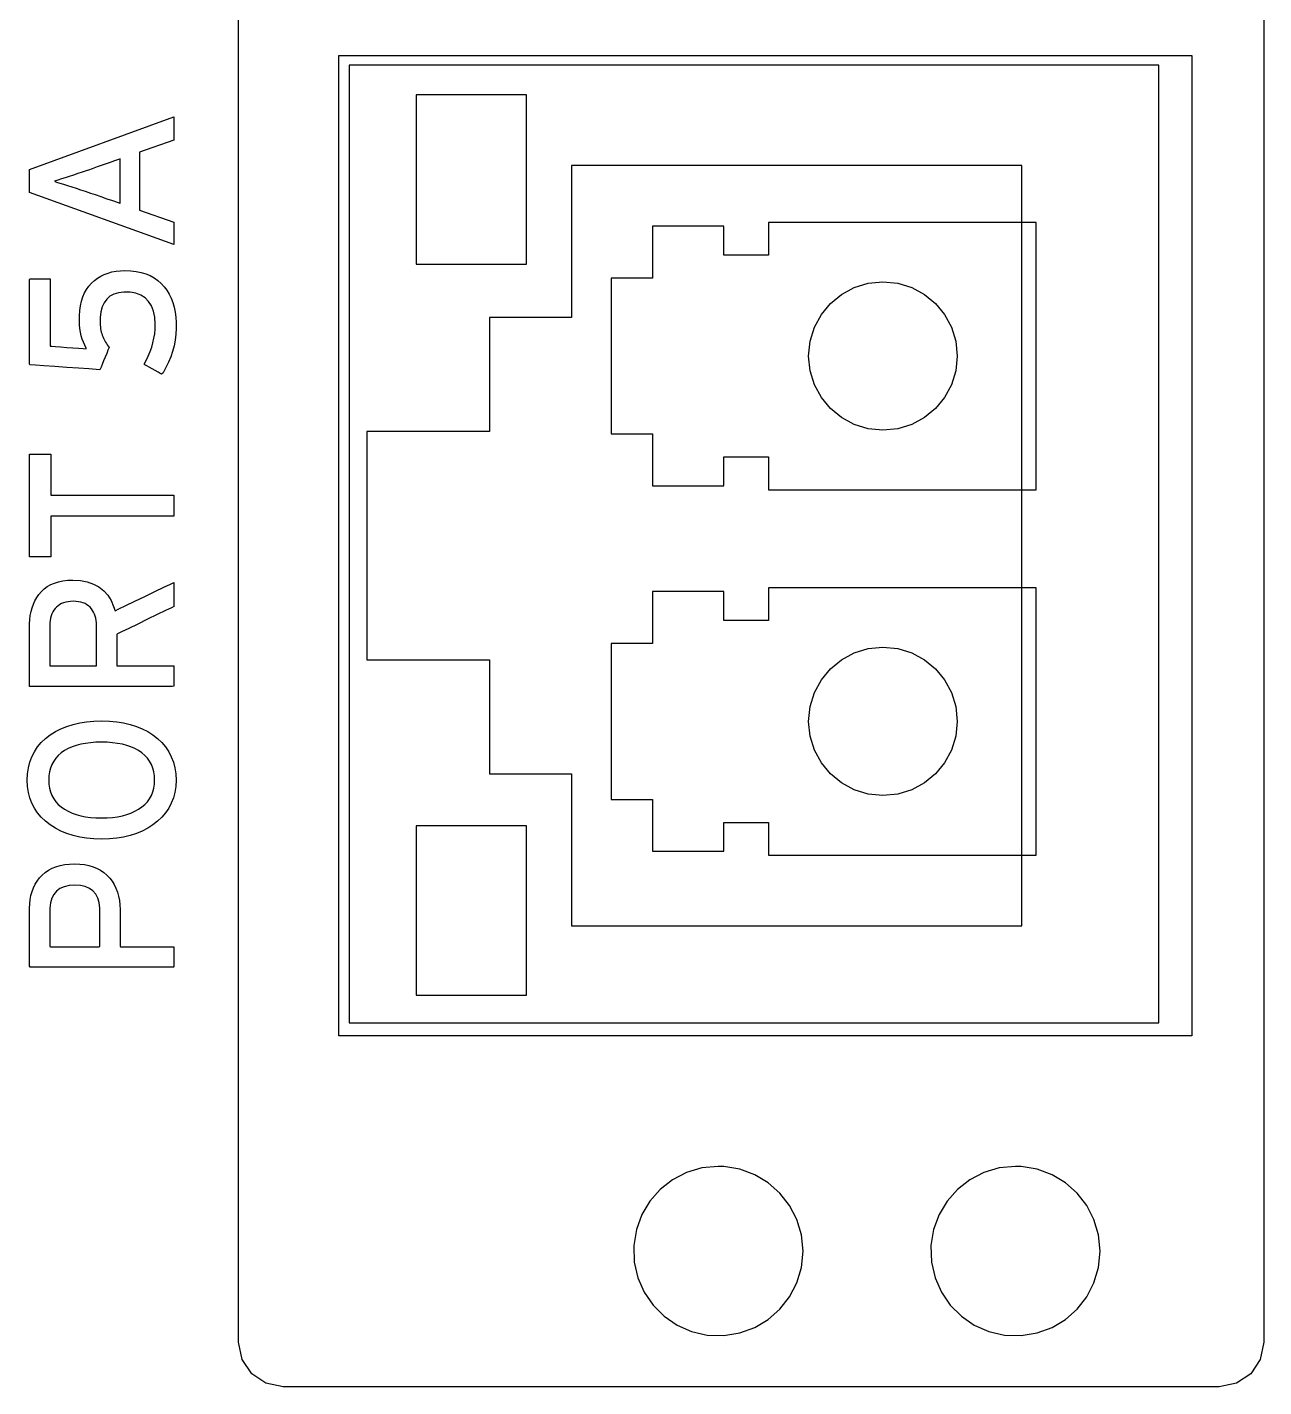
# Model space of a CAD drawing. Extents: x 1 to 47.7, y 0.2 to 33.3.
# Drawn here: x 33.382 to 34.215, y 14.867 to 15.782 of the extents above; entities that cross this region are included whole.
import ezdxf

# ---------------------------------------------------------------- set-up
doc = ezdxf.new("R2010")
doc.units = 0
doc.header["$MEASUREMENT"] = 0
for name, color, linetype in [('2_1__NONE__X', 7, 'CONTINUOUS'), ('2_2__PORTS_5A___5B_WPTP__2', 7, 'CONTINUOUS'), ('2_3__PORTS_5A___5B_WPTP__2', 7, 'CONTINUOUS'), ('2_4__PORTS_5A___5B_WPTP__1', 7, 'CONTINUOUS'), ('4_0_____DWG', 7, 'CONTINUOUS')]:
    doc.layers.add(name, color=color, linetype=linetype)

msp = doc.modelspace()

# ---------------------------------------------------------------- linework, layer by layer
at = {"layer": '2_1__NONE__X'}
msp.add_lwpolyline([(34.21459, 15.87516), (34.21459, 15.72723), (34.21459, 15.58717), (34.21459, 15.45629), (34.21459, 15.3947), (34.21459, 15.33589), (34.21459, 15.28004), (34.21459, 15.2273), (34.21459, 15.17784), (34.21459, 15.13181), (34.21459, 15.0894), (34.21459, 15.05075), (34.21459, 15.01603), (34.21459, 14.98542), (34.21459, 14.95906), (34.21459, 14.93713), (34.21459, 14.91978), (34.21459, 14.90719), (34.21459, 14.89952), (34.21459, 14.89692), (34.21224, 14.88524), (34.20581, 14.87571), (34.19627, 14.86928), (34.18459, 14.86692), (34.18278, 14.86692), (34.17752, 14.86692), (34.16902, 14.86692), (34.15752, 14.86692), (34.12645, 14.86692), (34.08616, 14.86692), (34.03848, 14.86692), (33.98527, 14.86692), (33.86961, 14.86692), (33.75395, 14.86692), (33.70074, 14.86692), (33.65306, 14.86692), (33.61276, 14.86692), (33.5817, 14.86692), (33.5702, 14.86692), (33.5617, 14.86692), (33.55643, 14.86692), (33.55463, 14.86692), (33.54295, 14.86928), (33.53341, 14.87571), (33.52698, 14.88524), (33.52462, 14.89692), (33.52462, 14.89952), (33.52462, 14.90719), (33.52462, 14.91978), (33.52462, 14.93713), (33.52462, 14.95906), (33.52462, 14.98542), (33.52462, 15.01603), (33.52462, 15.05075), (33.52462, 15.0894), (33.52462, 15.13181), (33.52462, 15.17784), (33.52462, 15.2273), (33.52462, 15.28004), (33.52462, 15.33589), (33.52462, 15.3947), (33.52462, 15.45629), (33.52462, 15.58717), (33.52462, 15.72723), (33.52462, 15.87516)], dxfattribs=at)
at = {"layer": '2_2__PORTS_5A___5B_WPTP__2'}
for points in [[(33.59209, 15.76335), (34.16623, 15.76335), (34.16623, 15.1033), (33.59209, 15.1033), (33.59209, 15.76335)], [(33.64409, 15.62286), (33.71844, 15.62286), (33.71844, 15.73685), (33.64409, 15.73685), (33.64409, 15.62286)], [(33.74869, 15.58684), (33.69357, 15.58684), (33.69357, 15.51004), (33.61094, 15.51004), (33.61094, 15.3565), (33.69357, 15.3565), (33.69357, 15.27974), (33.74869, 15.27974), (33.74869, 15.17739), (34.05183, 15.17739), (34.05183, 15.68919), (33.74869, 15.68919), (33.74869, 15.58684)], [(33.64409, 15.13062), (33.71844, 15.13062), (33.71844, 15.24461), (33.64409, 15.24461), (33.64409, 15.13062)]]:
    msp.add_lwpolyline(points, dxfattribs=at)
for points in [[(33.84746, 15.01532), (33.83641, 15.01425), (33.82609, 15.01118), (33.81668, 15.00631), (33.8084, 14.99984), (33.80144, 14.99197), (33.79601, 14.98292), (33.79232, 14.97288), (33.79056, 14.96205), (33.79092, 14.95087), (33.79335, 14.94029), (33.79764, 14.93056), (33.8036, 14.92188), (33.81102, 14.91446), (33.8197, 14.9085), (33.82944, 14.90421), (33.84003, 14.90178), (33.85121, 14.90143), (33.86203, 14.90318), (33.87207, 14.90688), (33.88112, 14.9123), (33.88898, 14.91926), (33.89545, 14.92754), (33.90032, 14.93694), (33.9034, 14.94726), (33.90447, 14.9583), (33.9034, 14.96934), (33.90032, 14.97967), (33.89545, 14.98908), (33.88898, 14.99736), (33.88112, 15.00432), (33.87207, 15.00974), (33.86203, 15.01344), (33.85121, 15.0152), (33.84746, 15.01532), (33.84746, 15.01532), (33.84746, 15.01532), (33.84746, 15.01532), (33.84746, 15.01532), (33.84746, 15.01532), (33.84746, 15.01532), (33.84746, 15.01532), (33.84746, 15.01532), (33.84746, 15.01532), (33.84746, 15.01532), (33.84746, 15.01532), (33.84746, 15.01532), (33.84746, 15.01532), (33.84746, 15.01532), (33.84746, 15.01532)], [(34.04745, 15.01532), (34.03641, 15.01425), (34.02609, 15.01118), (34.01669, 15.00631), (34.00841, 14.99984), (34.00146, 14.99197), (33.99603, 14.98292), (33.99234, 14.97288), (33.99058, 14.96205), (33.99094, 14.95087), (33.99336, 14.94029), (33.99766, 14.93056), (34.00362, 14.92188), (34.01103, 14.91446), (34.01971, 14.9085), (34.02944, 14.90421), (34.04002, 14.90178), (34.0512, 14.90143), (34.06203, 14.90318), (34.07207, 14.90688), (34.08112, 14.9123), (34.08898, 14.91926), (34.09544, 14.92754), (34.10031, 14.93694), (34.10338, 14.94726), (34.10444, 14.9583), (34.10338, 14.96934), (34.10031, 14.97967), (34.09544, 14.98908), (34.08898, 14.99736), (34.08112, 15.00432), (34.07207, 15.00974), (34.06203, 15.01344), (34.0512, 15.0152), (34.04745, 15.01532), (34.04745, 15.01532), (34.04745, 15.01532), (34.04745, 15.01532), (34.04745, 15.01532), (34.04745, 15.01532), (34.04745, 15.01532), (34.04745, 15.01532), (34.04745, 15.01532), (34.04745, 15.01532), (34.04745, 15.01532), (34.04745, 15.01532), (34.04745, 15.01532), (34.04745, 15.01532), (34.04745, 15.01532), (34.04745, 15.01532)]]:
    msp.add_lwpolyline(points, close=True, dxfattribs=at)
at = {"layer": '2_3__PORTS_5A___5B_WPTP__2'}
for points in [[(33.59906, 15.75677), (33.59906, 15.11202), (34.14385, 15.11202), (34.14385, 15.75677), (33.59906, 15.75677)], [(33.88126, 15.62898), (33.85126, 15.62898), (33.85126, 15.64848), (33.80327, 15.64848), (33.80327, 15.61349), (33.77525, 15.61349), (33.77525, 15.50848), (33.80327, 15.50848), (33.80327, 15.47349), (33.85126, 15.47349), (33.85126, 15.49299), (33.88126, 15.49299), (33.88126, 15.47096), (34.06129, 15.47096), (34.06129, 15.65098), (33.88126, 15.65098), (33.88126, 15.62898)], [(33.88126, 15.38299), (33.85126, 15.38299), (33.85126, 15.40247), (33.80327, 15.40247), (33.80327, 15.36748), (33.77525, 15.36748), (33.77525, 15.26247), (33.80327, 15.26247), (33.80327, 15.22747), (33.85126, 15.22747), (33.85126, 15.24698), (33.88126, 15.24698), (33.88126, 15.22498), (34.06129, 15.22498), (34.06129, 15.40499), (33.88126, 15.40499), (33.88126, 15.38299)]]:
    msp.add_lwpolyline(points, dxfattribs=at)
for points in [[(34.00828, 15.56097), (34.00726, 15.55089), (34.00435, 15.54151), (33.99974, 15.53302), (33.99363, 15.52562), (33.98623, 15.51951), (33.97774, 15.5149), (33.96835, 15.51199), (33.95829, 15.51098), (33.94821, 15.51199), (33.93882, 15.5149), (33.93032, 15.51951), (33.92292, 15.52562), (33.91681, 15.53302), (33.9122, 15.54151), (33.90928, 15.55089), (33.90826, 15.56097), (33.90928, 15.57105), (33.9122, 15.58044), (33.91681, 15.58893), (33.92292, 15.59634), (33.93032, 15.60245), (33.93882, 15.60706), (33.94821, 15.60998), (33.95829, 15.61099), (33.96835, 15.60998), (33.97774, 15.60706), (33.98623, 15.60245), (33.99363, 15.59634), (33.99974, 15.58893), (34.00435, 15.58044), (34.00726, 15.57105)], [(34.00828, 15.31499), (34.00726, 15.30491), (34.00435, 15.29552), (33.99974, 15.28703), (33.99363, 15.27963), (33.98623, 15.27353), (33.97774, 15.26892), (33.96835, 15.26601), (33.95829, 15.26499), (33.94821, 15.26601), (33.93882, 15.26892), (33.93032, 15.27353), (33.92292, 15.27963), (33.91681, 15.28703), (33.9122, 15.29552), (33.90928, 15.30491), (33.90826, 15.31499), (33.90928, 15.32506), (33.9122, 15.33445), (33.91681, 15.34294), (33.92292, 15.35034), (33.93032, 15.35644), (33.93882, 15.36105), (33.94821, 15.36396), (33.95829, 15.36498), (33.96835, 15.36396), (33.97774, 15.36105), (33.98623, 15.35644), (33.99363, 15.35034), (33.99974, 15.34294), (34.00435, 15.33445), (34.00726, 15.32506)], [(33.84746, 15.01532), (33.83641, 15.01425), (33.82609, 15.01118), (33.81668, 15.0063), (33.8084, 14.99984), (33.80144, 14.99197), (33.79601, 14.98292), (33.79232, 14.97288), (33.79056, 14.96205), (33.79092, 14.95087), (33.79335, 14.94029), (33.79764, 14.93055), (33.8036, 14.92188), (33.81102, 14.91446), (33.8197, 14.9085), (33.82944, 14.90421), (33.84003, 14.90178), (33.85121, 14.90142), (33.86203, 14.90318), (33.87207, 14.90688), (33.88112, 14.9123), (33.88898, 14.91926), (33.89545, 14.92754), (33.90032, 14.93694), (33.9034, 14.94726), (33.90447, 14.9583), (33.9034, 14.96934), (33.90032, 14.97967), (33.89545, 14.98908), (33.88898, 14.99736), (33.88112, 15.00432), (33.87207, 15.00974), (33.86203, 15.01344), (33.85121, 15.0152), (33.84746, 15.01532), (33.84746, 15.01532), (33.84746, 15.01532), (33.84746, 15.01532), (33.84746, 15.01532), (33.84746, 15.01532), (33.84746, 15.01532), (33.84746, 15.01532), (33.84746, 15.01532), (33.84746, 15.01532), (33.84746, 15.01532), (33.84746, 15.01532), (33.84746, 15.01532), (33.84746, 15.01532), (33.84746, 15.01532), (33.84746, 15.01532)], [(34.04745, 15.01532), (34.03641, 15.01425), (34.02609, 15.01118), (34.01669, 15.0063), (34.00841, 14.99984), (34.00146, 14.99197), (33.99603, 14.98292), (33.99234, 14.97288), (33.99058, 14.96205), (33.99094, 14.95087), (33.99336, 14.94029), (33.99766, 14.93055), (34.00362, 14.92188), (34.01103, 14.91446), (34.01971, 14.9085), (34.02944, 14.90421), (34.04002, 14.90178), (34.0512, 14.90142), (34.06203, 14.90318), (34.07207, 14.90688), (34.08112, 14.9123), (34.08898, 14.91926), (34.09544, 14.92754), (34.10031, 14.93694), (34.10338, 14.94726), (34.10444, 14.9583), (34.10338, 14.96934), (34.10031, 14.97967), (34.09544, 14.98908), (34.08898, 14.99736), (34.08112, 15.00432), (34.07207, 15.00974), (34.06203, 15.01344), (34.0512, 15.0152), (34.04745, 15.01532), (34.04745, 15.01532), (34.04745, 15.01532), (34.04745, 15.01532), (34.04745, 15.01532), (34.04745, 15.01532), (34.04745, 15.01532), (34.04745, 15.01532), (34.04745, 15.01532), (34.04745, 15.01532), (34.04745, 15.01532), (34.04745, 15.01532), (34.04745, 15.01532), (34.04745, 15.01532), (34.04745, 15.01532), (34.04745, 15.01532)]]:
    msp.add_lwpolyline(points, close=True, dxfattribs=at)
at = {"layer": '2_4__PORTS_5A___5B_WPTP__1'}
for points in [[(33.59906, 15.75677), (33.59906, 15.11202), (34.14385, 15.11202), (34.14385, 15.75677), (33.59906, 15.75677)], [(33.88126, 15.62898), (33.85126, 15.62898), (33.85126, 15.64848), (33.80327, 15.64848), (33.80327, 15.61349), (33.77525, 15.61349), (33.77525, 15.50848), (33.80327, 15.50848), (33.80327, 15.47349), (33.85126, 15.47349), (33.85126, 15.49299), (33.88126, 15.49299), (33.88126, 15.47096), (34.06129, 15.47096), (34.06129, 15.65098), (33.88126, 15.65098), (33.88126, 15.62898)], [(33.88126, 15.38299), (33.85126, 15.38299), (33.85126, 15.40247), (33.80327, 15.40247), (33.80327, 15.36748), (33.77525, 15.36748), (33.77525, 15.26247), (33.80327, 15.26247), (33.80327, 15.22747), (33.85126, 15.22747), (33.85126, 15.24698), (33.88126, 15.24698), (33.88126, 15.22498), (34.06129, 15.22498), (34.06129, 15.40499), (33.88126, 15.40499), (33.88126, 15.38299)]]:
    msp.add_lwpolyline(points, dxfattribs=at)
for points in [[(34.00828, 15.56097), (34.00726, 15.55089), (34.00435, 15.54151), (33.99974, 15.53302), (33.99363, 15.52562), (33.98623, 15.51951), (33.97774, 15.5149), (33.96835, 15.51199), (33.95829, 15.51098), (33.94821, 15.51199), (33.93882, 15.5149), (33.93032, 15.51951), (33.92292, 15.52562), (33.91681, 15.53302), (33.9122, 15.54151), (33.90928, 15.55089), (33.90826, 15.56097), (33.90928, 15.57105), (33.9122, 15.58044), (33.91681, 15.58893), (33.92292, 15.59634), (33.93032, 15.60245), (33.93882, 15.60706), (33.94821, 15.60998), (33.95829, 15.61099), (33.96835, 15.60998), (33.97774, 15.60706), (33.98623, 15.60245), (33.99363, 15.59634), (33.99974, 15.58893), (34.00435, 15.58044), (34.00726, 15.57105)], [(34.00828, 15.31499), (34.00726, 15.30491), (34.00435, 15.29552), (33.99974, 15.28703), (33.99363, 15.27963), (33.98623, 15.27353), (33.97774, 15.26892), (33.96835, 15.26601), (33.95829, 15.26499), (33.94821, 15.26601), (33.93882, 15.26892), (33.93032, 15.27353), (33.92292, 15.27963), (33.91681, 15.28703), (33.9122, 15.29552), (33.90928, 15.30491), (33.90826, 15.31499), (33.90928, 15.32506), (33.9122, 15.33445), (33.91681, 15.34294), (33.92292, 15.35034), (33.93032, 15.35644), (33.93882, 15.36105), (33.94821, 15.36396), (33.95829, 15.36498), (33.96835, 15.36396), (33.97774, 15.36105), (33.98623, 15.35644), (33.99363, 15.35034), (33.99974, 15.34294), (34.00435, 15.33445), (34.00726, 15.32506)], [(33.84746, 15.01532), (33.83641, 15.01425), (33.82609, 15.01118), (33.81668, 15.0063), (33.8084, 14.99984), (33.80144, 14.99197), (33.79601, 14.98292), (33.79232, 14.97288), (33.79056, 14.96205), (33.79092, 14.95087), (33.79335, 14.94029), (33.79764, 14.93055), (33.8036, 14.92188), (33.81102, 14.91446), (33.8197, 14.9085), (33.82944, 14.90421), (33.84003, 14.90178), (33.85121, 14.90142), (33.86203, 14.90318), (33.87207, 14.90688), (33.88112, 14.9123), (33.88898, 14.91926), (33.89545, 14.92754), (33.90032, 14.93694), (33.9034, 14.94726), (33.90447, 14.9583), (33.9034, 14.96934), (33.90032, 14.97967), (33.89545, 14.98908), (33.88898, 14.99736), (33.88112, 15.00432), (33.87207, 15.00974), (33.86203, 15.01344), (33.85121, 15.0152), (33.84746, 15.01532), (33.84746, 15.01532), (33.84746, 15.01532), (33.84746, 15.01532), (33.84746, 15.01532), (33.84746, 15.01532), (33.84746, 15.01532), (33.84746, 15.01532), (33.84746, 15.01532), (33.84746, 15.01532), (33.84746, 15.01532), (33.84746, 15.01532), (33.84746, 15.01532), (33.84746, 15.01532), (33.84746, 15.01532), (33.84746, 15.01532)], [(34.04745, 15.01532), (34.03641, 15.01425), (34.02609, 15.01118), (34.01669, 15.0063), (34.00841, 14.99984), (34.00146, 14.99197), (33.99603, 14.98292), (33.99234, 14.97288), (33.99058, 14.96205), (33.99094, 14.95087), (33.99336, 14.94029), (33.99766, 14.93055), (34.00362, 14.92188), (34.01103, 14.91446), (34.01971, 14.9085), (34.02944, 14.90421), (34.04002, 14.90178), (34.0512, 14.90142), (34.06203, 14.90318), (34.07207, 14.90688), (34.08112, 14.9123), (34.08898, 14.91926), (34.09544, 14.92754), (34.10031, 14.93694), (34.10338, 14.94726), (34.10444, 14.9583), (34.10338, 14.96934), (34.10031, 14.97967), (34.09544, 14.98908), (34.08898, 14.99736), (34.08112, 15.00432), (34.07207, 15.00974), (34.06203, 15.01344), (34.0512, 15.0152), (34.04745, 15.01532), (34.04745, 15.01532), (34.04745, 15.01532), (34.04745, 15.01532), (34.04745, 15.01532), (34.04745, 15.01532), (34.04745, 15.01532), (34.04745, 15.01532), (34.04745, 15.01532), (34.04745, 15.01532), (34.04745, 15.01532), (34.04745, 15.01532), (34.04745, 15.01532), (34.04745, 15.01532), (34.04745, 15.01532), (34.04745, 15.01532)]]:
    msp.add_lwpolyline(points, close=True, dxfattribs=at)
at = {"layer": '4_0_____DWG'}
for points in [[(33.48107, 15.70633), (33.45801, 15.69819), (33.45801, 15.65926), (33.48107, 15.65118), (33.48107, 15.63607), (33.38388, 15.67106), (33.38388, 15.68652), (33.48107, 15.72192), (33.48107, 15.70633)], [(33.39813, 15.46733), (33.48107, 15.46733), (33.48107, 15.45323), (33.39813, 15.45323), (33.39813, 15.42577), (33.38388, 15.42577), (33.38388, 15.49482), (33.39813, 15.49482), (33.39813, 15.46733)]]:
    msp.add_lwpolyline(points, dxfattribs=at)
for points in [[(33.42261, 15.6859), (33.41941, 15.68482), (33.41635, 15.68379), (33.41341, 15.68281), (33.4106, 15.68189), (33.40793, 15.68102), (33.40538, 15.6802), (33.40296, 15.67943), (33.40067, 15.67871), (33.40201, 15.67807), (33.40436, 15.67737), (33.40685, 15.67662), (33.40948, 15.6758), (33.41226, 15.67492), (33.41517, 15.67398), (33.41823, 15.67298), (33.42142, 15.67191), (33.42308, 15.67135), (33.42495, 15.6707), (33.42803, 15.66963), (33.43184, 15.66831), (33.43589, 15.6669), (33.4397, 15.66558), (33.44278, 15.66451), (33.44465, 15.66386), (33.44499, 15.66394), (33.44499, 15.66606), (33.44499, 15.66994), (33.44499, 15.67492), (33.44499, 15.68037), (33.44499, 15.68561), (33.44499, 15.69001), (33.44499, 15.69291), (33.44495, 15.6937), (33.44369, 15.69326), (33.44102, 15.69233), (33.43742, 15.69107), (33.43339, 15.68966), (33.4294, 15.68827), (33.42595, 15.68707), (33.42352, 15.68622)], [(33.44807, 15.61849), (33.45196, 15.61833), (33.45562, 15.61791), (33.45904, 15.61723), (33.46222, 15.61628), (33.46517, 15.61508), (33.46788, 15.61361), (33.47035, 15.61188), (33.47259, 15.6099), (33.47458, 15.60765), (33.47635, 15.60522), (33.4779, 15.60263), (33.47924, 15.59986), (33.48035, 15.59692), (33.48124, 15.5938), (33.48191, 15.59052), (33.48236, 15.58707), (33.48259, 15.58344), (33.4826, 15.57956), (33.48237, 15.57559), (33.48188, 15.57168), (33.48115, 15.56784), (33.48016, 15.56408), (33.47893, 15.56038), (33.47745, 15.55675), (33.47572, 15.55319), (33.47374, 15.5497), (33.47282, 15.54867), (33.47188, 15.5492), (33.47036, 15.55007), (33.46847, 15.55114), (33.46643, 15.5523), (33.46444, 15.55343), (33.46273, 15.5544), (33.46151, 15.55509), (33.46098, 15.55539), (33.4624, 15.558), (33.46383, 15.56094), (33.46507, 15.56391), (33.46612, 15.56689), (33.46698, 15.5699), (33.46765, 15.57292), (33.46813, 15.57596), (33.46842, 15.57902), (33.46851, 15.58232), (33.46814, 15.58704), (33.46728, 15.59118), (33.46591, 15.59474), (33.46405, 15.59774), (33.46169, 15.60016), (33.45882, 15.602), (33.45546, 15.60328), (33.4516, 15.60398), (33.44745, 15.60407), (33.44386, 15.60359), (33.44073, 15.60262), (33.43804, 15.60119), (33.43581, 15.59928), (33.43403, 15.59689), (33.4327, 15.59403), (33.43183, 15.5907), (33.4314, 15.58689), (33.43136, 15.58431), (33.4314, 15.58301), (33.43148, 15.58175), (33.4316, 15.58053), (33.43175, 15.57935), (33.43195, 15.57821), (33.43218, 15.5771), (33.43246, 15.57603), (33.43277, 15.575), (33.43316, 15.57401), (33.43358, 15.57304), (33.43404, 15.5721), (33.43453, 15.57117), (33.43506, 15.57026), (33.43561, 15.56937), (33.4362, 15.5685), (33.43682, 15.56765), (33.43747, 15.56681), (33.43725, 15.56627), (33.43666, 15.56483), (33.43582, 15.56274), (33.43482, 15.56029), (33.43378, 15.55773), (33.43281, 15.55534), (33.43201, 15.55337), (33.43149, 15.5521), (33.43127, 15.55178), (33.42885, 15.55194), (33.42377, 15.55229), (33.41686, 15.55276), (33.40897, 15.55329), (33.40094, 15.55384), (33.39361, 15.55434), (33.38783, 15.55473), (33.38443, 15.55496), (33.38388, 15.55543), (33.38388, 15.55918), (33.38388, 15.56596), (33.38388, 15.57473), (33.38388, 15.58447), (33.38388, 15.59416), (33.38388, 15.60276), (33.38388, 15.60925), (33.38388, 15.6126), (33.38411, 15.61285), (33.38519, 15.61285), (33.38694, 15.61285), (33.38911, 15.61285), (33.39146, 15.61285), (33.39374, 15.61285), (33.3957, 15.61285), (33.39711, 15.61285), (33.39771, 15.61285), (33.39772, 15.61155), (33.39772, 15.60746), (33.39772, 15.60137), (33.39772, 15.59407), (33.39772, 15.58637), (33.39772, 15.57908), (33.39772, 15.57298), (33.39772, 15.5689), (33.39773, 15.5676), (33.39881, 15.56752), (33.40132, 15.56733), (33.40482, 15.56707), (33.40889, 15.56677), (33.41308, 15.56646), (33.41695, 15.56617), (33.42007, 15.56594), (33.422, 15.5658), (33.42204, 15.56636), (33.42103, 15.56823), (33.42014, 15.57023), (33.41938, 15.57235), (33.41874, 15.57459), (33.41822, 15.57696), (33.41783, 15.57945), (33.41756, 15.58207), (33.41741, 15.58481), (33.41744, 15.58811), (33.4177, 15.5916), (33.41818, 15.59487), (33.41887, 15.59794), (33.41978, 15.60079), (33.4209, 15.60343), (33.42225, 15.60585), (33.4238, 15.60806), (33.42558, 15.61006), (33.42754, 15.61183), (33.42964, 15.61339), (33.43187, 15.61474), (33.43423, 15.61589), (33.43673, 15.61682), (33.43937, 15.61755), (33.44213, 15.61807), (33.44503, 15.61839)], [(33.41294, 15.41009), (33.4181, 15.40973), (33.42277, 15.40884), (33.42694, 15.40741), (33.43063, 15.40545), (33.43383, 15.40295), (33.43654, 15.39992), (33.43876, 15.39635), (33.44049, 15.39225), (33.44154, 15.38946), (33.444, 15.39065), (33.44864, 15.39289), (33.45472, 15.39584), (33.46152, 15.39912), (33.46827, 15.40239), (33.47426, 15.40529), (33.47873, 15.40745), (33.48095, 15.40853), (33.48107, 15.40826), (33.48107, 15.40689), (33.48107, 15.40474), (33.48107, 15.4021), (33.48107, 15.39928), (33.48107, 15.39659), (33.48107, 15.39433), (33.48107, 15.3928), (33.48105, 15.39229), (33.47938, 15.39148), (33.4754, 15.38954), (33.46982, 15.38684), (33.46336, 15.3837), (33.45673, 15.38049), (33.45067, 15.37755), (33.44587, 15.37522), (33.44305, 15.37386), (33.44261, 15.37347), (33.44261, 15.37204), (33.44261, 15.36947), (33.44261, 15.36616), (33.44261, 15.36251), (33.44261, 15.35891), (33.44261, 15.35576), (33.44261, 15.35346), (33.44261, 15.3524), (33.44358, 15.35238), (33.44701, 15.35238), (33.45222, 15.35238), (33.45852, 15.35238), (33.46516, 15.35238), (33.47145, 15.35238), (33.47667, 15.35238), (33.4801, 15.35238), (33.48107, 15.35236), (33.48107, 15.35167), (33.48107, 15.35018), (33.48107, 15.34813), (33.48107, 15.34579), (33.48107, 15.34342), (33.48107, 15.34127), (33.48107, 15.3396), (33.48107, 15.33867), (33.47995, 15.33856), (33.47284, 15.33856), (33.46072, 15.33856), (33.44538, 15.33856), (33.42864, 15.33856), (33.41232, 15.33856), (33.39821, 15.33856), (33.38814, 15.33856), (33.38392, 15.33856), (33.38388, 15.33983), (33.38388, 15.34371), (33.38388, 15.34945), (33.38388, 15.35627), (33.38388, 15.3634), (33.38388, 15.37008), (33.38388, 15.37554), (33.38388, 15.379), (33.38389, 15.38063), (33.38403, 15.38351), (33.38436, 15.38627), (33.38488, 15.38893), (33.38558, 15.39147), (33.38647, 15.39389), (33.38754, 15.39621), (33.3888, 15.39841), (33.39024, 15.4005), (33.3919, 15.40247), (33.39378, 15.40423), (33.39587, 15.40576), (33.39818, 15.40706), (33.4007, 15.40813), (33.40344, 15.40896), (33.40639, 15.40957), (33.40956, 15.40994)], [(33.41336, 15.39586), (33.41155, 15.39577), (33.40986, 15.39557), (33.40829, 15.39525), (33.40682, 15.39482), (33.40546, 15.39427), (33.40422, 15.39361), (33.40308, 15.39283), (33.40206, 15.39194), (33.40112, 15.39093), (33.40028, 15.38982), (33.39955, 15.38863), (33.39893, 15.38734), (33.39844, 15.38597), (33.39805, 15.3845), (33.39778, 15.38295), (33.39763, 15.38131), (33.39758, 15.37981), (33.39758, 15.37845), (33.39758, 15.37541), (33.39758, 15.37122), (33.39758, 15.36645), (33.39758, 15.36164), (33.39758, 15.35734), (33.39758, 15.3541), (33.39758, 15.35247), (33.39822, 15.35238), (33.40094, 15.35238), (33.40524, 15.35238), (33.41047, 15.35238), (33.41602, 15.35238), (33.42126, 15.35238), (33.42555, 15.35238), (33.42828, 15.35238), (33.42891, 15.35247), (33.42891, 15.3541), (33.42891, 15.35734), (33.42891, 15.36164), (33.42891, 15.36645), (33.42891, 15.37122), (33.42891, 15.37541), (33.42891, 15.37845), (33.42891, 15.37981), (33.42887, 15.38128), (33.42873, 15.3829), (33.42847, 15.38443), (33.4281, 15.38588), (33.42763, 15.38724), (33.42705, 15.38851), (33.42636, 15.3897), (33.42556, 15.3908), (33.42465, 15.39183), (33.42364, 15.39275), (33.42252, 15.39354), (33.42128, 15.39423), (33.41992, 15.39479), (33.41845, 15.39523), (33.41687, 15.39556), (33.41517, 15.39577)], [(33.43244, 15.31535), (33.43762, 15.31518), (33.44254, 15.31471), (33.44721, 15.31397), (33.45164, 15.31293), (33.45581, 15.31161), (33.45974, 15.31), (33.46341, 15.3081), (33.46683, 15.30591), (33.47003, 15.30343), (33.47291, 15.30069), (33.47542, 15.29773), (33.47756, 15.29455), (33.47932, 15.29116), (33.4807, 15.28755), (33.48172, 15.28372), (33.48236, 15.27968), (33.48263, 15.27542), (33.48236, 15.27118), (33.48172, 15.26717), (33.4807, 15.26338), (33.47932, 15.25981), (33.47756, 15.25647), (33.47542, 15.25335), (33.47291, 15.25045), (33.47003, 15.24777), (33.46683, 15.24528), (33.46341, 15.24304), (33.45974, 15.24109), (33.45581, 15.23944), (33.45164, 15.23809), (33.44721, 15.23702), (33.44254, 15.23626), (33.43762, 15.23579), (33.43244, 15.23561), (33.42726, 15.23579), (33.42233, 15.23626), (33.41764, 15.23702), (33.4132, 15.23809), (33.409, 15.23944), (33.40504, 15.24109), (33.40133, 15.24304), (33.39787, 15.24528), (33.39467, 15.24777), (33.39183, 15.25045), (33.38936, 15.25335), (33.38726, 15.25647), (33.38554, 15.25981), (33.38418, 15.26338), (33.38319, 15.26717), (33.38257, 15.27118), (33.38232, 15.27542), (33.38257, 15.27968), (33.38319, 15.28372), (33.38418, 15.28755), (33.38554, 15.29116), (33.38726, 15.29455), (33.38936, 15.29773), (33.39183, 15.30069), (33.39467, 15.30343), (33.39787, 15.30591), (33.40133, 15.3081), (33.40504, 15.31), (33.409, 15.31161), (33.4132, 15.31293), (33.41764, 15.31397), (33.42233, 15.31471), (33.42726, 15.31518)], [(33.43244, 15.30098), (33.42862, 15.3009), (33.425, 15.30063), (33.42158, 15.30018), (33.41835, 15.29956), (33.41533, 15.29876), (33.41249, 15.29778), (33.40986, 15.29662), (33.40742, 15.29528), (33.40521, 15.29376), (33.40327, 15.29205), (33.40159, 15.29018), (33.40016, 15.28815), (33.39899, 15.28594), (33.39807, 15.28356), (33.3974, 15.28102), (33.39699, 15.2783), (33.39684, 15.27542), (33.39699, 15.27259), (33.3974, 15.26992), (33.39807, 15.26742), (33.39899, 15.26508), (33.40016, 15.2629), (33.40159, 15.26088), (33.40327, 15.25903), (33.40521, 15.25734), (33.40742, 15.2558), (33.40986, 15.25444), (33.41249, 15.25325), (33.41533, 15.25225), (33.41835, 15.25143), (33.42158, 15.25079), (33.425, 15.25034), (33.42862, 15.25006), (33.43244, 15.24997), (33.43621, 15.25006), (33.43979, 15.25034), (33.44318, 15.25079), (33.44637, 15.25143), (33.44937, 15.25225), (33.45217, 15.25325), (33.45478, 15.25444), (33.4572, 15.2558), (33.45945, 15.25734), (33.46148, 15.25903), (33.46324, 15.26088), (33.46473, 15.2629), (33.46595, 15.26508), (33.4669, 15.26742), (33.46757, 15.26992), (33.46798, 15.27259), (33.46811, 15.27542), (33.46798, 15.2783), (33.46757, 15.28102), (33.4669, 15.28356), (33.46595, 15.28594), (33.46473, 15.28815), (33.46324, 15.29018), (33.46148, 15.29205), (33.45945, 15.29376), (33.4572, 15.29528), (33.45478, 15.29662), (33.45217, 15.29778), (33.44937, 15.29876), (33.44637, 15.29956), (33.44318, 15.30018), (33.43979, 15.30063), (33.43621, 15.3009)], [(33.41431, 15.21905), (33.4177, 15.2189), (33.42091, 15.21853), (33.42391, 15.21792), (33.42672, 15.21708), (33.42934, 15.216), (33.43176, 15.2147), (33.43398, 15.21316), (33.43601, 15.2114), (33.43784, 15.20942), (33.43946, 15.2073), (33.44087, 15.20503), (33.44207, 15.2026), (33.44305, 15.20003), (33.44382, 15.1973), (33.44438, 15.19442), (33.44472, 15.19139), (33.44485, 15.18822), (33.44485, 15.18711), (33.44485, 15.18478), (33.44485, 15.18133), (33.44485, 15.17722), (33.44485, 15.17292), (33.44485, 15.16892), (33.44485, 15.16567), (33.44485, 15.16366), (33.44501, 15.16324), (33.44722, 15.16324), (33.45146, 15.16324), (33.45706, 15.16324), (33.46331, 15.16324), (33.46952, 15.16324), (33.47501, 15.16324), (33.47906, 15.16324), (33.48099, 15.16324), (33.48107, 15.16291), (33.48107, 15.16169), (33.48107, 15.15981), (33.48107, 15.15753), (33.48107, 15.15512), (33.48107, 15.15284), (33.48107, 15.15096), (33.48107, 15.14974), (33.48087, 15.14941), (33.47568, 15.14941), (33.4648, 15.14941), (33.45009, 15.14941), (33.43342, 15.14941), (33.41664, 15.14941), (33.40163, 15.14941), (33.39023, 15.14941), (33.38432, 15.14941), (33.38388, 15.15009), (33.38388, 15.15331), (33.38388, 15.15851), (33.38388, 15.16491), (33.38388, 15.17178), (33.38388, 15.17835), (33.38388, 15.18388), (33.38388, 15.1876), (33.38389, 15.18913), (33.38401, 15.19217), (33.38434, 15.19506), (33.38487, 15.19782), (33.38561, 15.20044), (33.38655, 15.20293), (33.3877, 15.20528), (33.38905, 15.20749), (33.3906, 15.20957), (33.39239, 15.21151), (33.3944, 15.21325), (33.39662, 15.21476), (33.39905, 15.21605), (33.40168, 15.2171), (33.40453, 15.21793), (33.40758, 15.21853), (33.41084, 15.21891)], [(33.41431, 15.20468), (33.4105, 15.20436), (33.40719, 15.20358), (33.40436, 15.20234), (33.40203, 15.20064), (33.40019, 15.19849), (33.39883, 15.19588), (33.39797, 15.19281), (33.3976, 15.18929), (33.39758, 15.18786), (33.39758, 15.18541), (33.39758, 15.1817), (33.39758, 15.17727), (33.39758, 15.17268), (33.39758, 15.16847), (33.39758, 15.1652), (33.39758, 15.16341), (33.3981, 15.16324), (33.40092, 15.16324), (33.40557, 15.16324), (33.41131, 15.16324), (33.41742, 15.16324), (33.42317, 15.16324), (33.42782, 15.16324), (33.43064, 15.16324), (33.43115, 15.16341), (33.43115, 15.1652), (33.43115, 15.16847), (33.43115, 15.17268), (33.43115, 15.17727), (33.43115, 15.1817), (33.43115, 15.18541), (33.43115, 15.18786), (33.43113, 15.18931), (33.43073, 15.19291), (33.42984, 15.19604), (33.42846, 15.19868), (33.4266, 15.20084), (33.42426, 15.20252), (33.42142, 15.20372), (33.41811, 15.20444)]]:
    msp.add_lwpolyline(points, close=True, dxfattribs=at)

doc.saveas('drawing.dxf')
